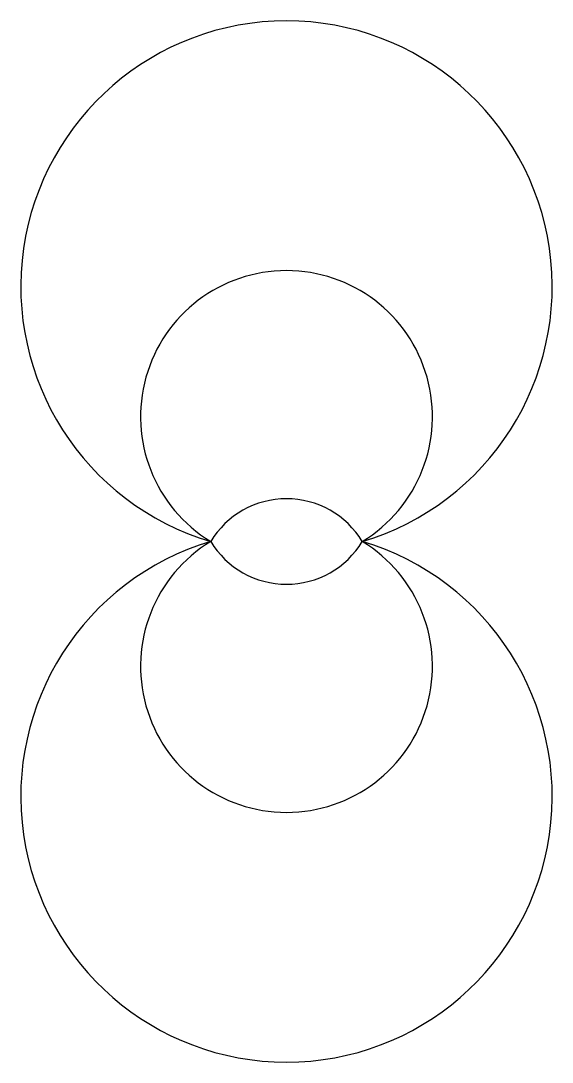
# Model space of a CAD drawing. Header units: millimetres. Extents: x -2.5 to 32.5, y -24.3 to 44.3.
import ezdxf

# ---------------------------------------------------------------- set-up
doc = ezdxf.new("R2010")
doc.units = ezdxf.units.MM
doc.layers.get('0').update_dxf_attribs({"lineweight": 25})

msp = doc.modelspace()

# ---------------------------------------------------------------- linework, layer by layer
for centre, radius, start, end in [((15, 26.801), 17.529, 286.57285, 253.42715), ((15, 18.232), 9.631, 301.27511, 238.72489), ((15, 6.975), 5.844, 31.17223, 148.82777), ((15, -6.801), 17.529, 106.57285, 73.42715), ((15, 1.768), 9.631, 121.27511, 58.72489), ((15, 13.025), 5.844, 211.17223, 328.82777)]:
    msp.add_arc(centre, radius, start, end)

doc.saveas('drawing.dxf')
